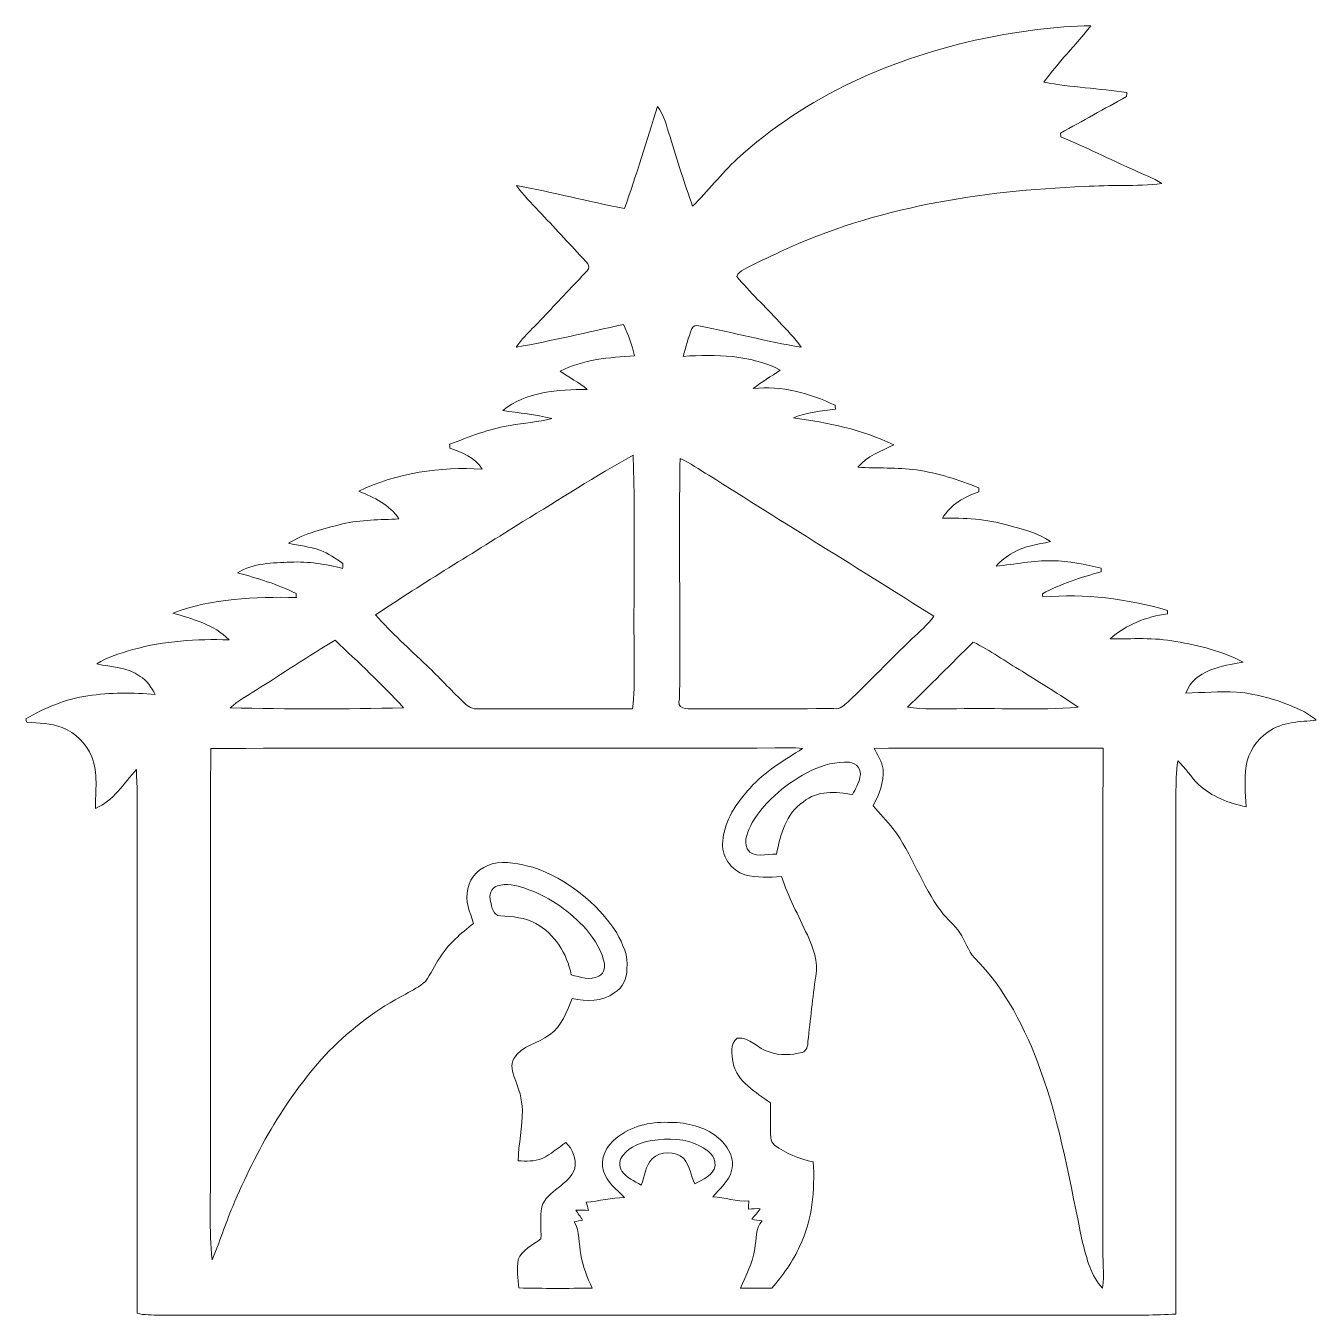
# Model space of a CAD drawing. Header units: centimetres. Extents: x -16.2 to 16.2, y -16.2 to 16.2.
import ezdxf

# ---------------------------------------------------------------- set-up
doc = ezdxf.new("R2010")
doc.units = ezdxf.units.CM
doc.header["$MEASUREMENT"] = 0
doc.layers.add('Layer 1', color=7, linetype='Continuous')

msp = doc.modelspace()

# ---------------------------------------------------------------- linework, layer by layer
at = {"layer": 'Layer 1', "color": 251, "lineweight": 9}
for points, knots in [([(7.83961, 15.85101), (8.72331, 16.02493), (9.62149, 16.15934), (10.52319, 16.16604), (10.52319, 16.16604), (10.14395, 15.6838), (9.70016, 15.2527), (9.34844, 14.74893), (9.34844, 14.74893), (10.03529, 14.62934), (10.73309, 14.59018), (11.42312, 14.49282), (11.42312, 14.49282), (11.42207, 14.46742), (11.41995, 14.41662), (11.41889, 14.39122), (11.41889, 14.39122), (10.86503, 14.08677), (10.31082, 13.78268), (9.76188, 13.47047), (9.76188, 13.47047), (9.76472, 13.4486), (9.77036, 13.40485), (9.77318, 13.38298), (9.77318, 13.38298), (10.38843, 13.12228), (10.9878, 12.82418), (11.5981, 12.55113), (11.5981, 12.55113), (11.83164, 12.43648), (12.08388, 12.35851), (12.30119, 12.21282), (12.30119, 12.21282), (11.65878, 12.12815), (11.00861, 12.18424), (10.36373, 12.1345), (10.36373, 12.1345), (7.76129, 12.0329), (5.12533, 11.61556), (2.74832, 10.50608), (2.74832, 10.50608), (2.43787, 10.35862), (2.1232, 10.22033), (1.82333, 10.0517), (1.82333, 10.0517), (1.75348, 10.01113), (1.66282, 9.96809), (1.64695, 9.87884), (1.64695, 9.87884), (1.98173, 9.48337), (2.3585, 9.12495), (2.70881, 8.74325), (2.70881, 8.74325), (2.89684, 8.53511), (3.10992, 8.34602), (3.26126, 8.10754), (3.26126, 8.10754), (2.40048, 8.24936), (1.55522, 8.47302), (0.70044, 8.64482), (0.70044, 8.64482), (0.63377, 8.65787), (0.5491, 8.64447), (0.52405, 8.57144), (0.52405, 8.57144), (0.43762, 8.34461), (0.36672, 8.11213), (0.30568, 7.87718), (0.30568, 7.87718), (1.12801, 7.92974), (1.98385, 7.92198), (2.73456, 7.53357), (2.73456, 7.53357), (2.51407, 7.3727), (2.27172, 7.24394), (2.06217, 7.06755), (2.06217, 7.06755), (2.77619, 7.15857), (3.47398, 6.95008), (4.11286, 6.65198), (4.11286, 6.65198), (4.11498, 6.62728), (4.11851, 6.57825), (4.12062, 6.55391), (4.12062, 6.55391), (3.76573, 6.50311), (3.40025, 6.47806), (3.06688, 6.33589), (3.06688, 6.33589), (3.9266, 6.20995), (4.80078, 6.0512), (5.58324, 5.65468), (5.58324, 5.65468), (5.26609, 5.50087), (4.91473, 5.37422), (4.68083, 5.09693), (4.68083, 5.09693), (5.17155, 5.0666), (5.66614, 5.09411), (6.15474, 5.02885), (6.15474, 5.02885), (6.69343, 4.94947), (7.21202, 4.77626), (7.71825, 4.58047), (7.71825, 4.58047), (7.71755, 4.55542), (7.71613, 4.50533), (7.71508, 4.47993), (7.71508, 4.47993), (7.3556, 4.35681), (7.00176, 4.15467), (6.80315, 3.81917), (6.80315, 3.81917), (7.35454, 3.83223), (7.91087, 3.7966), (8.44356, 3.64525), (8.44356, 3.64525), (8.80587, 3.53625), (9.19745, 3.45722), (9.51036, 3.23109), (9.51036, 3.23109), (9.19251, 3.15701), (8.8549, 3.1242), (8.56915, 2.95416), (8.56915, 2.95416), (8.41569, 2.85962), (8.26788, 2.75343), (8.14617, 2.61938), (8.14617, 2.61938), (8.61607, 2.65395), (9.07821, 2.77178), (9.5527, 2.74673), (9.5527, 2.74673), (9.9718, 2.75696), (10.37961, 2.65501), (10.7853, 2.56399), (10.7853, 2.56399), (10.7846, 2.54106), (10.78318, 2.4959), (10.78283, 2.47333), (10.78283, 2.47333), (10.27554, 2.3368), (9.77211, 2.17452), (9.30857, 1.9244), (9.30857, 1.9244), (9.31175, 1.90465), (9.31845, 1.86478), (9.32163, 1.84503), (9.32163, 1.84503), (10.37467, 1.92617), (11.43194, 1.80517), (12.443, 1.50601), (12.443, 1.50601), (12.44265, 1.48484), (12.4423, 1.44286), (12.44195, 1.4217), (12.44195, 1.4217), (11.91631, 1.34902), (11.40513, 1.15041), (11.00649, 0.79164), (11.00649, 0.79164), (11.55506, 0.79058), (12.10928, 0.8315), (12.6522, 0.72814), (12.6522, 0.72814), (13.23111, 0.6223), (13.81707, 0.48895), (14.34095, 0.21167), (14.34095, 0.21167), (13.82131, 0.11218), (13.11011, 0.01588), (12.90655, -0.5648), (12.90655, -0.5648), (13.32848, -0.55845), (13.75005, -0.51893), (14.17267, -0.5401), (14.17267, -0.5401), (14.72759, -0.58984), (15.26558, -0.75635), (15.77182, -0.9846), (15.77182, -0.9846), (15.91575, -1.05233), (16.04769, -1.1437), (16.17081, -1.2446), (16.17081, -1.2446), (15.76405, -1.29152), (15.30791, -1.28129), (14.96537, -1.54234), (14.96537, -1.54234), (14.6708, -1.73178), (14.47959, -2.05352), (14.41292, -2.3936), (14.41292, -2.3936), (14.36776, -2.73261), (14.39245, -3.07552), (14.41221, -3.41595), (14.41221, -3.41595), (13.97935, -3.3281), (13.5532, -3.16406), (13.22476, -2.86032), (13.22476, -2.86032), (13.03638, -2.673), (12.89844, -2.44087), (12.69912, -2.26448), (12.69912, -2.26448), (12.63315, -2.8261), (12.65855, -3.39266), (12.65608, -3.95711), (12.65608, -3.95711), (12.65679, -8.01723), (12.65785, -12.07735), (12.65573, -16.13746), (12.65573, -16.13746), (12.3975, -16.15299), (12.13891, -16.1611), (11.88068, -16.16357), (11.88068, -16.16357), (3.64931, -16.16428), (-4.58241, -16.15969), (-12.81413, -16.16604), (-12.81413, -16.16604), (-13.00428, -16.15934), (-13.19725, -16.1671), (-13.38316, -16.11947), (-13.38316, -16.11947), (-13.37081, -11.9948), (-13.38316, -7.87012), (-13.37681, -3.74544), (-13.37681, -3.74544), (-13.3754, -3.32281), (-13.37681, -2.90054), (-13.40009, -2.47897), (-13.40009, -2.47897), (-13.71266, -2.83386), (-13.97336, -3.26848), (-14.42774, -3.45934), (-14.42774, -3.45934), (-14.43091, -3.02754), (-14.34977, -2.57563), (-14.51628, -2.16394), (-14.51628, -2.16394), (-14.65951, -1.83797), (-14.92057, -1.55434), (-15.26029, -1.43228), (-15.26029, -1.43228), (-15.54181, -1.31445), (-15.84767, -1.31833), (-16.14612, -1.29681), (-16.14612, -1.29681), (-16.15247, -1.27494), (-16.16446, -1.23049), (-16.17081, -1.20862), (-16.17081, -1.20862), (-15.68609, -0.93803), (-15.16822, -0.71261), (-14.614, -0.63606), (-14.614, -0.63606), (-14.05661, -0.54645), (-13.48829, -0.56162), (-12.92667, -0.59902), (-12.92667, -0.59902), (-13.02368, -0.42686), (-13.13057, -0.24765), (-13.30767, -0.14711), (-13.30767, -0.14711), (-13.61705, 0.08502), (-14.02663, 0.08396), (-14.38999, 0.16334), (-14.38999, 0.16334), (-14.12082, 0.35031), (-13.79591, 0.42969), (-13.48688, 0.52317), (-13.48688, 0.52317), (-12.70336, 0.74683), (-11.88703, 0.78881), (-11.0767, 0.76906), (-11.0767, 0.76906), (-11.45594, 1.15711), (-11.99004, 1.28517), (-12.48746, 1.4411), (-12.48746, 1.4411), (-11.50215, 1.80587), (-10.42971, 1.85279), (-9.39007, 1.82951), (-9.39007, 1.82951), (-9.39182, 1.85455), (-9.39501, 1.90465), (-9.39677, 1.9297), (-9.39677, 1.9297), (-9.86279, 2.16465), (-10.36338, 2.31105), (-10.86398, 2.44969), (-10.86398, 2.44969), (-10.47379, 2.69946), (-9.97921, 2.69699), (-9.53329, 2.71533), (-9.53329, 2.71533), (-9.09161, 2.7425), (-8.657, 2.65924), (-8.22943, 2.56117), (-8.22943, 2.56117), (-8.22837, 2.59115), (-8.22626, 2.65183), (-8.2252, 2.68182), (-8.2252, 2.68182), (-8.40723, 2.80776), (-8.59068, 2.93794), (-8.7974, 3.01978), (-8.7974, 3.01978), (-9.05351, 3.1055), (-9.3241, 3.13267), (-9.58692, 3.18911), (-9.58692, 3.18911), (-9.17558, 3.44135), (-8.69863, 3.562), (-8.23331, 3.67312), (-8.23331, 3.67312), (-7.77011, 3.78425), (-7.29245, 3.77719), (-6.82008, 3.80118), (-6.82008, 3.80118), (-7.04551, 4.16454), (-7.4505, 4.33247), (-7.82515, 4.4958), (-7.82515, 4.4958), (-6.86947, 4.95759), (-5.78574, 5.11316), (-4.73234, 5.04896), (-4.73234, 5.04896), (-4.90203, 5.34), (-5.24457, 5.46382), (-5.54162, 5.57707), (-5.54162, 5.57707), (-5.54303, 5.60105), (-5.54585, 5.64939), (-5.54761, 5.67337), (-5.54761, 5.67337), (-5.05301, 5.85894), (-4.55984, 6.06108), (-4.0349, 6.14257), (-4.0349, 6.14257), (-3.68918, 6.21842), (-3.33005, 6.21947), (-2.98998, 6.32213), (-2.98998, 6.32213), (-3.39426, 6.41668), (-3.80771, 6.46113), (-4.21799, 6.51969), (-4.21799, 6.51969), (-3.62815, 6.98924), (-2.82488, 7.05062), (-2.09814, 7.0478), (-2.09814, 7.0478), (-2.31334, 7.21537), (-2.54935, 7.3533), (-2.77725, 7.50182), (-2.77725, 7.50182), (-2.20539, 7.80345), (-1.54746, 7.85001), (-0.91493, 7.89023), (-0.91493, 7.89023), (-0.9749, 8.16152), (-1.06345, 8.42822), (-1.19327, 8.67445), (-1.19327, 8.67445), (-2.08791, 8.48431), (-2.97692, 8.26523), (-3.87756, 8.10683), (-3.87756, 8.10683), (-3.67331, 8.40987), (-3.3872, 8.64517), (-3.14449, 8.91575), (-3.14449, 8.91575), (-2.803, 9.29146), (-2.44528, 9.65235), (-2.10132, 10.02524), (-2.10132, 10.02524), (-1.98349, 10.14307), (-2.14365, 10.25525), (-2.21562, 10.34486), (-2.21562, 10.34486), (-2.57863, 10.73432), (-2.94129, 11.1245), (-3.30536, 11.51326), (-3.30536, 11.51326), (-3.5015, 11.72351), (-3.70999, 11.9253), (-3.87368, 12.16307), (-3.87368, 12.16307), (-2.96634, 11.9955), (-2.07345, 11.75562), (-1.1661, 11.58769), (-1.1661, 11.58769), (-0.86801, 12.43154), (-0.60378, 13.28702), (-0.33919, 14.1418), (-0.33919, 14.1418), (-0.15963, 13.92626), (-0.11518, 13.63486), (-0.02381, 13.37769), (-0.02381, 13.37769), (0.15434, 12.79596), (0.3399, 12.2167), (0.54028, 11.64237), (0.54028, 11.64237), (0.92975, 12.02126), (1.25536, 12.46082), (1.65894, 12.8263), (1.65894, 12.8263), (3.37132, 14.4085), (5.57689, 15.37194), (7.83961, 15.85101), (7.83961, 15.85101), (7.83961, 15.85101), (7.83961, 15.85101), (7.83961, 15.85101)], [0, 0, 0, 0, 0.00952381, 0.00952381, 0.00952381, 0.00952381, 0.01904762, 0.01904762, 0.01904762, 0.01904762, 0.02857143, 0.02857143, 0.02857143, 0.02857143, 0.03809524, 0.03809524, 0.03809524, 0.03809524, 0.04761905, 0.04761905, 0.04761905, 0.04761905, 0.05714286, 0.05714286, 0.05714286, 0.05714286, 0.06666667, 0.06666667, 0.06666667, 0.06666667, 0.07619048, 0.07619048, 0.07619048, 0.07619048, 0.08571429, 0.08571429, 0.08571429, 0.08571429, 0.0952381, 0.0952381, 0.0952381, 0.0952381, 0.1047619, 0.1047619, 0.1047619, 0.1047619, 0.11428571, 0.11428571, 0.11428571, 0.11428571, 0.12380952, 0.12380952, 0.12380952, 0.12380952, 0.13333333, 0.13333333, 0.13333333, 0.13333333, 0.14285714, 0.14285714, 0.14285714, 0.14285714, 0.15238095, 0.15238095, 0.15238095, 0.15238095, 0.16190476, 0.16190476, 0.16190476, 0.16190476, 0.17142857, 0.17142857, 0.17142857, 0.17142857, 0.18095238, 0.18095238, 0.18095238, 0.18095238, 0.19047619, 0.19047619, 0.19047619, 0.19047619, 0.2, 0.2, 0.2, 0.2, 0.20952381, 0.20952381, 0.20952381, 0.20952381, 0.21904762, 0.21904762, 0.21904762, 0.21904762, 0.22857143, 0.22857143, 0.22857143, 0.22857143, 0.23809524, 0.23809524, 0.23809524, 0.23809524, 0.24761905, 0.24761905, 0.24761905, 0.24761905, 0.25714286, 0.25714286, 0.25714286, 0.25714286, 0.26666667, 0.26666667, 0.26666667, 0.26666667, 0.27619048, 0.27619048, 0.27619048, 0.27619048, 0.28571429, 0.28571429, 0.28571429, 0.28571429, 0.2952381, 0.2952381, 0.2952381, 0.2952381, 0.3047619, 0.3047619, 0.3047619, 0.3047619, 0.31428571, 0.31428571, 0.31428571, 0.31428571, 0.32380952, 0.32380952, 0.32380952, 0.32380952, 0.33333333, 0.33333333, 0.33333333, 0.33333333, 0.34285714, 0.34285714, 0.34285714, 0.34285714, 0.35238095, 0.35238095, 0.35238095, 0.35238095, 0.36190476, 0.36190476, 0.36190476, 0.36190476, 0.37142857, 0.37142857, 0.37142857, 0.37142857, 0.38095238, 0.38095238, 0.38095238, 0.38095238, 0.39047619, 0.39047619, 0.39047619, 0.39047619, 0.4, 0.4, 0.4, 0.4, 0.40952381, 0.40952381, 0.40952381, 0.40952381, 0.41904762, 0.41904762, 0.41904762, 0.41904762, 0.42857143, 0.42857143, 0.42857143, 0.42857143, 0.43809524, 0.43809524, 0.43809524, 0.43809524, 0.44761905, 0.44761905, 0.44761905, 0.44761905, 0.45714286, 0.45714286, 0.45714286, 0.45714286, 0.46666667, 0.46666667, 0.46666667, 0.46666667, 0.47619048, 0.47619048, 0.47619048, 0.47619048, 0.48571429, 0.48571429, 0.48571429, 0.48571429, 0.4952381, 0.4952381, 0.4952381, 0.4952381, 0.5047619, 0.5047619, 0.5047619, 0.5047619, 0.51428571, 0.51428571, 0.51428571, 0.51428571, 0.52380952, 0.52380952, 0.52380952, 0.52380952, 0.53333333, 0.53333333, 0.53333333, 0.53333333, 0.54285714, 0.54285714, 0.54285714, 0.54285714, 0.55238095, 0.55238095, 0.55238095, 0.55238095, 0.56190476, 0.56190476, 0.56190476, 0.56190476, 0.57142857, 0.57142857, 0.57142857, 0.57142857, 0.58095238, 0.58095238, 0.58095238, 0.58095238, 0.59047619, 0.59047619, 0.59047619, 0.59047619, 0.6, 0.6, 0.6, 0.6, 0.60952381, 0.60952381, 0.60952381, 0.60952381, 0.61904762, 0.61904762, 0.61904762, 0.61904762, 0.62857143, 0.62857143, 0.62857143, 0.62857143, 0.63809524, 0.63809524, 0.63809524, 0.63809524, 0.64761905, 0.64761905, 0.64761905, 0.64761905, 0.65714286, 0.65714286, 0.65714286, 0.65714286, 0.66666667, 0.66666667, 0.66666667, 0.66666667, 0.67619048, 0.67619048, 0.67619048, 0.67619048, 0.68571429, 0.68571429, 0.68571429, 0.68571429, 0.6952381, 0.6952381, 0.6952381, 0.6952381, 0.7047619, 0.7047619, 0.7047619, 0.7047619, 0.71428571, 0.71428571, 0.71428571, 0.71428571, 0.72380952, 0.72380952, 0.72380952, 0.72380952, 0.73333333, 0.73333333, 0.73333333, 0.73333333, 0.74285714, 0.74285714, 0.74285714, 0.74285714, 0.75238095, 0.75238095, 0.75238095, 0.75238095, 0.76190476, 0.76190476, 0.76190476, 0.76190476, 0.77142857, 0.77142857, 0.77142857, 0.77142857, 0.78095238, 0.78095238, 0.78095238, 0.78095238, 0.79047619, 0.79047619, 0.79047619, 0.79047619, 0.8, 0.8, 0.8, 0.8, 0.80952381, 0.80952381, 0.80952381, 0.80952381, 0.81904762, 0.81904762, 0.81904762, 0.81904762, 0.82857143, 0.82857143, 0.82857143, 0.82857143, 0.83809524, 0.83809524, 0.83809524, 0.83809524, 0.84761905, 0.84761905, 0.84761905, 0.84761905, 0.85714286, 0.85714286, 0.85714286, 0.85714286, 0.86666667, 0.86666667, 0.86666667, 0.86666667, 0.87619048, 0.87619048, 0.87619048, 0.87619048, 0.88571429, 0.88571429, 0.88571429, 0.88571429, 0.8952381, 0.8952381, 0.8952381, 0.8952381, 0.9047619, 0.9047619, 0.9047619, 0.9047619, 0.91428571, 0.91428571, 0.91428571, 0.91428571, 0.92380952, 0.92380952, 0.92380952, 0.92380952, 0.93333333, 0.93333333, 0.93333333, 0.93333333, 0.94285714, 0.94285714, 0.94285714, 0.94285714, 0.95238095, 0.95238095, 0.95238095, 0.95238095, 0.96190476, 0.96190476, 0.96190476, 0.96190476, 0.97142857, 0.97142857, 0.97142857, 0.97142857, 0.98095238, 0.98095238, 0.98095238, 0.98095238, 1, 1, 1, 1]), ([(-3.71352, 3.73345), (-4.94295, 2.95381), (-6.1932, 2.20522), (-7.40428, 1.3963), (-7.40428, 1.3963), (-7.00635, 0.94368), (-6.55762, 0.5394), (-6.12088, 0.12524), (-6.12088, 0.12524), (-5.81467, -0.16827), (-5.52645, -0.48013), (-5.22094, -0.7747), (-5.22094, -0.7747), (-5.12499, -0.86254), (-5.02127, -0.97261), (-4.87839, -0.96026), (-4.87839, -0.96026), (-3.57523, -0.96379), (-2.27171, -0.95073), (-0.9682, -0.96343), (-0.9682, -0.96343), (-0.90752, -0.62477), (-0.92868, -0.27728), (-0.92092, 0.06456), (-0.92092, 0.06456), (-0.9435, 1.84256), (-0.89623, 3.62162), (-0.94562, 5.39927), (-0.94562, 5.39927), (-1.88859, 4.87927), (-2.79029, 4.28802), (-3.71352, 3.73345), (-3.71352, 3.73345), (-3.71352, 3.73345), (-3.71352, 3.73345), (-3.71352, 3.73345)], [0, 0, 0, 0, 0.1, 0.1, 0.1, 0.1, 0.2, 0.2, 0.2, 0.2, 0.3, 0.3, 0.3, 0.3, 0.4, 0.4, 0.4, 0.4, 0.5, 0.5, 0.5, 0.5, 0.6, 0.6, 0.6, 0.6, 0.7, 0.7, 0.7, 0.7, 0.8, 0.8, 0.8, 0.8, 1, 1, 1, 1]), ([(0.22843, 5.31672), (0.19033, 3.30835), (0.24113, 1.29752), (0.2129, -0.7112), (0.2129, -0.7112), (0.11695, -0.95109), (0.41293, -0.98072), (0.5551, -0.96061), (0.5551, -0.96061), (1.73126, -0.9525), (2.90813, -0.9712), (4.08429, -0.95179), (4.08429, -0.95179), (4.23951, -0.99448), (4.33335, -0.86289), (4.43883, -0.78422), (4.43883, -0.78422), (4.98387, -0.27128), (5.49469, 0.27693), (6.03973, 0.79022), (6.03973, 0.79022), (6.23023, 0.97155), (6.42603, 1.14935), (6.5876, 1.3582), (6.5876, 1.3582), (4.71223, 2.54706), (2.82064, 3.70981), (0.94421, 4.89656), (0.94421, 4.89656), (0.70715, 5.03908), (0.48066, 5.20171), (0.22843, 5.31672), (0.22843, 5.31672), (0.22843, 5.31672), (0.22843, 5.31672), (0.22843, 5.31672)], [0, 0, 0, 0, 0.1, 0.1, 0.1, 0.1, 0.2, 0.2, 0.2, 0.2, 0.3, 0.3, 0.3, 0.3, 0.4, 0.4, 0.4, 0.4, 0.5, 0.5, 0.5, 0.5, 0.6, 0.6, 0.6, 0.6, 0.7, 0.7, 0.7, 0.7, 0.8, 0.8, 0.8, 0.8, 1, 1, 1, 1]), ([(-10.41348, -0.50024), (-10.6262, -0.64241), (-10.85974, -0.75953), (-11.04566, -0.93839), (-11.04566, -0.93839), (-9.59997, -0.96943), (-8.15147, -0.97649), (-6.70614, -0.93451), (-6.70614, -0.93451), (-7.24306, -0.33902), (-7.83503, 0.2032), (-8.41464, 0.75671), (-8.41464, 0.75671), (-9.09691, 0.36407), (-9.74461, -0.08572), (-10.41348, -0.50024), (-10.41348, -0.50024), (-10.41348, -0.50024), (-10.41348, -0.50024), (-10.41348, -0.50024)], [0, 0, 0, 0, 0.16666667, 0.16666667, 0.16666667, 0.16666667, 0.33333333, 0.33333333, 0.33333333, 0.33333333, 0.5, 0.5, 0.5, 0.5, 0.66666667, 0.66666667, 0.66666667, 0.66666667, 1, 1, 1, 1]), ([(5.92544, -0.91828), (6.32972, -0.99025), (6.74458, -0.95073), (7.15345, -0.96097), (7.15345, -0.96097), (8.17016, -0.93662), (9.18933, -1.00224), (10.20428, -0.92181), (10.20428, -0.92181), (9.74778, -0.60254), (9.26765, -0.31926), (8.7981, -0.02011), (8.7981, -0.02011), (8.39241, 0.22648), (8.00047, 0.49707), (7.57749, 0.71402), (7.57749, 0.71402), (7.02681, 0.17004), (6.48318, -0.3817), (5.92544, -0.91828), (5.92544, -0.91828), (5.92544, -0.91828), (5.92544, -0.91828), (5.92544, -0.91828)], [0, 0, 0, 0, 0.14285714, 0.14285714, 0.14285714, 0.14285714, 0.28571429, 0.28571429, 0.28571429, 0.28571429, 0.42857143, 0.42857143, 0.42857143, 0.42857143, 0.57142857, 0.57142857, 0.57142857, 0.57142857, 0.71428571, 0.71428571, 0.71428571, 0.71428571, 1, 1, 1, 1]), ([(2.60262, -1.94275), (-2.10978, -1.95827), (-6.8222, -1.92899), (-11.53461, -1.95756), (-11.53461, -1.95756), (-11.55859, -5.85752), (-11.53284, -9.75818), (-11.54731, -13.6585), (-11.54731, -13.6585), (-11.54801, -14.03068), (-11.55083, -14.40533), (-11.49686, -14.77504), (-11.49686, -14.77504), (-11.31729, -14.33406), (-11.17336, -13.87933), (-10.98498, -13.44189), (-10.98498, -13.44189), (-10.39055, -12.02725), (-9.62573, -10.66482), (-8.56986, -9.54123), (-8.56986, -9.54123), (-8.00365, -8.97537), (-7.36019, -8.48113), (-6.64793, -8.11283), (-6.64793, -8.11283), (-6.47859, -8.01581), (-6.29833, -7.93009), (-6.15474, -7.79568), (-6.15474, -7.79568), (-6.01258, -7.61224), (-5.92756, -7.39175), (-5.79244, -7.20301), (-5.79244, -7.20301), (-5.58148, -6.85447), (-5.26292, -6.59271), (-4.94753, -6.34259), (-4.94753, -6.34259), (-5.0382, -6.06213), (-5.17684, -5.77321), (-5.08794, -5.47335), (-5.08794, -5.47335), (-5.04738, -5.15796), (-4.76939, -4.93712), (-4.48187, -4.84893), (-4.48187, -4.84893), (-4.14109, -4.76497), (-3.79113, -4.85493), (-3.45917, -4.93571), (-3.45917, -4.93571), (-2.60579, -5.2324), (-1.8519, -5.81907), (-1.36119, -6.5793), (-1.36119, -6.5793), (-1.21302, -6.85553), (-1.06168, -7.16068), (-1.10296, -7.48453), (-1.10296, -7.48453), (-1.09661, -7.71913), (-1.21443, -7.96219), (-1.42117, -8.08108), (-1.42117, -8.08108), (-1.71785, -8.31638), (-2.12354, -8.29451), (-2.4742, -8.22854), (-2.4742, -8.22854), (-2.6192, -8.55451), (-2.7328, -8.93022), (-3.04854, -9.13553), (-3.04854, -9.13553), (-3.32794, -9.35919), (-3.74774, -9.39941), (-3.93577, -9.73102), (-3.93577, -9.73102), (-4.03067, -9.88483), (-3.97493, -10.07321), (-3.91602, -10.23091), (-3.91602, -10.23091), (-3.81406, -10.48385), (-3.73046, -10.74878), (-3.72587, -11.0243), (-3.72587, -11.0243), (-3.72093, -11.44975), (-3.82006, -11.86815), (-3.83241, -12.29289), (-3.83241, -12.29289), (-3.63097, -12.3063), (-3.42001, -12.31371), (-3.22916, -12.23715), (-3.22916, -12.23715), (-3.01291, -12.13203), (-2.82981, -11.97398), (-2.63543, -11.83534), (-2.63543, -11.83534), (-2.46115, -12.00115), (-2.3726, -12.2488), (-2.41247, -12.48833), (-2.41247, -12.48833), (-2.55182, -12.91484), (-3.10216, -13.02702), (-3.24115, -13.45247), (-3.24115, -13.45247), (-3.27925, -13.7167), (-3.25103, -13.98728), (-3.25985, -14.25434), (-3.25985, -14.25434), (-3.46764, -14.40603), (-3.72622, -14.52633), (-3.83241, -14.77363), (-3.83241, -14.77363), (-3.86451, -15.00822), (-3.8377, -15.24847), (-3.81089, -15.48377), (-3.81089, -15.48377), (-3.19988, -15.49823), (-2.5885, -15.4947), (-1.97714, -15.48941), (-1.97714, -15.48941), (-2.09638, -15.21777), (-2.21491, -14.9412), (-2.26077, -14.64627), (-2.26077, -14.64627), (-2.31545, -14.37287), (-2.27912, -14.07336), (-2.42552, -13.82606), (-2.42552, -13.82606), (-2.37296, -13.81478), (-2.26748, -13.79255), (-2.21491, -13.78161), (-2.21491, -13.78161), (-2.27206, -13.69695), (-2.33239, -13.61475), (-2.38813, -13.52973), (-2.38813, -13.52973), (-2.28159, -13.53008), (-2.17293, -13.53573), (-2.06533, -13.53785), (-2.06533, -13.53785), (-2.08509, -13.46976), (-2.1059, -13.40238), (-2.12601, -13.33535), (-2.12601, -13.33535), (-1.80393, -13.30113), (-1.48748, -13.22705), (-1.16258, -13.21364), (-1.16258, -13.21364), (-1.36508, -13.01926), (-1.60743, -12.83405), (-1.69104, -12.5536), (-1.69104, -12.5536), (-1.78735, -12.2488), (-1.62083, -11.91154), (-1.37284, -11.73021), (-1.37284, -11.73021), (-1.01476, -11.43106), (-0.5371, -11.31535), (-0.07814, -11.33087), (-0.07814, -11.33087), (0.32932, -11.32522), (0.74842, -11.41589), (1.09132, -11.64343), (1.09132, -11.64343), (1.36543, -11.84169), (1.6152, -12.17965), (1.51853, -12.53596), (1.51853, -12.53596), (1.45645, -12.81712), (1.21691, -12.98716), (1.04511, -13.19812), (1.04511, -13.19812), (1.35273, -13.19918), (1.64201, -13.33817), (1.95139, -13.30007), (1.95139, -13.30007), (1.94645, -13.36745), (1.94222, -13.43554), (1.93869, -13.50433), (1.93869, -13.50433), (2.04135, -13.5061), (2.12955, -13.48599), (2.2382, -13.49833), (2.2382, -13.49833), (2.16906, -13.58865), (2.09321, -13.67331), (2.0223, -13.76186), (2.0223, -13.76186), (2.10873, -13.77526), (2.19552, -13.78726), (2.2823, -13.79996), (2.2823, -13.79996), (2.11155, -13.99328), (2.14895, -14.2628), (2.09744, -14.49987), (2.09744, -14.49987), (2.04735, -14.85159), (1.88578, -15.1698), (1.73937, -15.48871), (1.73937, -15.48871), (2.00255, -15.49118), (2.26572, -15.49188), (2.52924, -15.49259), (2.52924, -15.49259), (2.80088, -15.16486), (3.05594, -14.81878), (3.23233, -14.42896), (3.23233, -14.42896), (3.54313, -13.77526), (3.60486, -13.03408), (3.56676, -12.32006), (3.56676, -12.32006), (3.21575, -12.25691), (2.88132, -12.11227), (2.5938, -11.90202), (2.5938, -11.90202), (2.53877, -11.85721), (2.50455, -11.78913), (2.50208, -11.71892), (2.50208, -11.71892), (2.4862, -11.42577), (2.4922, -11.13261), (2.4915, -10.84015), (2.4915, -10.84015), (2.12567, -10.5731), (1.65894, -10.31875), (1.55487, -9.83721), (1.55487, -9.83721), (1.52559, -9.63683), (1.46385, -9.35708), (1.66, -9.21843), (1.66, -9.21843), (1.98067, -9.18492), (2.17082, -9.49607), (2.46363, -9.56098), (2.46363, -9.56098), (2.72362, -9.66787), (3.01784, -9.64283), (3.28525, -9.57756), (3.28525, -9.57756), (3.40307, -9.54863), (3.43165, -9.40329), (3.43235, -9.30169), (3.43235, -9.30169), (3.49303, -8.75453), (3.55477, -8.20773), (3.62744, -7.66233), (3.62744, -7.66233), (3.69694, -7.3025), (3.55865, -6.95572), (3.41719, -6.63257), (3.41719, -6.63257), (3.19141, -6.1475), (2.94235, -5.67231), (2.76666, -5.16537), (2.76666, -5.16537), (2.46222, -5.18548), (2.15036, -5.20453), (1.85156, -5.12762), (1.85156, -5.12762), (1.51183, -5.00838), (1.23384, -4.64714), (1.30299, -4.27602), (1.30299, -4.27602), (1.32698, -3.7599), (1.64836, -3.31752), (1.98138, -2.9471), (1.98138, -2.9471), (2.34862, -2.52906), (2.83792, -2.25813), (3.29583, -1.95509), (3.29583, -1.95509), (3.06582, -1.9237), (2.83298, -1.94486), (2.60262, -1.94275), (2.60262, -1.94275), (2.60262, -1.94275), (2.60262, -1.94275), (2.60262, -1.94275)], [0, 0, 0, 0, 0.01428571, 0.01428571, 0.01428571, 0.01428571, 0.02857143, 0.02857143, 0.02857143, 0.02857143, 0.04285714, 0.04285714, 0.04285714, 0.04285714, 0.05714286, 0.05714286, 0.05714286, 0.05714286, 0.07142857, 0.07142857, 0.07142857, 0.07142857, 0.08571429, 0.08571429, 0.08571429, 0.08571429, 0.1, 0.1, 0.1, 0.1, 0.11428571, 0.11428571, 0.11428571, 0.11428571, 0.12857143, 0.12857143, 0.12857143, 0.12857143, 0.14285714, 0.14285714, 0.14285714, 0.14285714, 0.15714286, 0.15714286, 0.15714286, 0.15714286, 0.17142857, 0.17142857, 0.17142857, 0.17142857, 0.18571429, 0.18571429, 0.18571429, 0.18571429, 0.2, 0.2, 0.2, 0.2, 0.21428571, 0.21428571, 0.21428571, 0.21428571, 0.22857143, 0.22857143, 0.22857143, 0.22857143, 0.24285714, 0.24285714, 0.24285714, 0.24285714, 0.25714286, 0.25714286, 0.25714286, 0.25714286, 0.27142857, 0.27142857, 0.27142857, 0.27142857, 0.28571429, 0.28571429, 0.28571429, 0.28571429, 0.3, 0.3, 0.3, 0.3, 0.31428571, 0.31428571, 0.31428571, 0.31428571, 0.32857143, 0.32857143, 0.32857143, 0.32857143, 0.34285714, 0.34285714, 0.34285714, 0.34285714, 0.35714286, 0.35714286, 0.35714286, 0.35714286, 0.37142857, 0.37142857, 0.37142857, 0.37142857, 0.38571429, 0.38571429, 0.38571429, 0.38571429, 0.4, 0.4, 0.4, 0.4, 0.41428571, 0.41428571, 0.41428571, 0.41428571, 0.42857143, 0.42857143, 0.42857143, 0.42857143, 0.44285714, 0.44285714, 0.44285714, 0.44285714, 0.45714286, 0.45714286, 0.45714286, 0.45714286, 0.47142857, 0.47142857, 0.47142857, 0.47142857, 0.48571429, 0.48571429, 0.48571429, 0.48571429, 0.5, 0.5, 0.5, 0.5, 0.51428571, 0.51428571, 0.51428571, 0.51428571, 0.52857143, 0.52857143, 0.52857143, 0.52857143, 0.54285714, 0.54285714, 0.54285714, 0.54285714, 0.55714286, 0.55714286, 0.55714286, 0.55714286, 0.57142857, 0.57142857, 0.57142857, 0.57142857, 0.58571429, 0.58571429, 0.58571429, 0.58571429, 0.6, 0.6, 0.6, 0.6, 0.61428571, 0.61428571, 0.61428571, 0.61428571, 0.62857143, 0.62857143, 0.62857143, 0.62857143, 0.64285714, 0.64285714, 0.64285714, 0.64285714, 0.65714286, 0.65714286, 0.65714286, 0.65714286, 0.67142857, 0.67142857, 0.67142857, 0.67142857, 0.68571429, 0.68571429, 0.68571429, 0.68571429, 0.7, 0.7, 0.7, 0.7, 0.71428571, 0.71428571, 0.71428571, 0.71428571, 0.72857143, 0.72857143, 0.72857143, 0.72857143, 0.74285714, 0.74285714, 0.74285714, 0.74285714, 0.75714286, 0.75714286, 0.75714286, 0.75714286, 0.77142857, 0.77142857, 0.77142857, 0.77142857, 0.78571429, 0.78571429, 0.78571429, 0.78571429, 0.8, 0.8, 0.8, 0.8, 0.81428571, 0.81428571, 0.81428571, 0.81428571, 0.82857143, 0.82857143, 0.82857143, 0.82857143, 0.84285714, 0.84285714, 0.84285714, 0.84285714, 0.85714286, 0.85714286, 0.85714286, 0.85714286, 0.87142857, 0.87142857, 0.87142857, 0.87142857, 0.88571429, 0.88571429, 0.88571429, 0.88571429, 0.9, 0.9, 0.9, 0.9, 0.91428571, 0.91428571, 0.91428571, 0.91428571, 0.92857143, 0.92857143, 0.92857143, 0.92857143, 0.94285714, 0.94285714, 0.94285714, 0.94285714, 0.95714286, 0.95714286, 0.95714286, 0.95714286, 0.97142857, 0.97142857, 0.97142857, 0.97142857, 1, 1, 1, 1]), ([(5.09217, -1.95262), (5.18213, -2.11949), (5.29044, -2.28494), (5.31513, -2.4772), (5.31513, -2.4772), (5.34159, -2.80282), (5.21953, -3.11503), (5.0636, -3.39407), (5.0636, -3.39407), (5.22835, -3.58387), (5.40085, -3.76731), (5.56207, -3.96099), (5.56207, -3.96099), (6.04397, -4.60551), (6.28668, -5.39221), (6.76893, -6.03708), (6.76893, -6.03708), (6.91321, -6.22864), (7.10336, -6.38104), (7.24024, -6.57966), (7.24024, -6.57966), (7.37817, -6.77933), (7.43779, -7.02768), (7.60572, -7.2076), (7.60572, -7.2076), (8.37936, -7.98406), (8.88453, -8.98137), (9.2546, -10.00231), (9.2546, -10.00231), (9.77001, -11.4046), (10.00249, -12.88591), (10.3154, -14.34112), (10.3154, -14.34112), (10.42088, -14.74364), (10.52001, -15.18073), (10.81705, -15.49082), (10.81705, -15.49082), (10.86573, -15.12923), (10.81035, -14.76234), (10.8234, -14.39933), (10.8234, -14.39933), (10.82622, -10.2489), (10.81176, -6.09847), (10.83116, -1.94839), (10.83116, -1.94839), (8.9184, -1.94733), (7.00529, -1.93922), (5.09217, -1.95262), (5.09217, -1.95262), (5.09217, -1.95262), (5.09217, -1.95262), (5.09217, -1.95262)], [0, 0, 0, 0, 0.07142857, 0.07142857, 0.07142857, 0.07142857, 0.14285714, 0.14285714, 0.14285714, 0.14285714, 0.21428571, 0.21428571, 0.21428571, 0.21428571, 0.28571429, 0.28571429, 0.28571429, 0.28571429, 0.35714286, 0.35714286, 0.35714286, 0.35714286, 0.42857143, 0.42857143, 0.42857143, 0.42857143, 0.5, 0.5, 0.5, 0.5, 0.57142857, 0.57142857, 0.57142857, 0.57142857, 0.64285714, 0.64285714, 0.64285714, 0.64285714, 0.71428571, 0.71428571, 0.71428571, 0.71428571, 0.78571429, 0.78571429, 0.78571429, 0.78571429, 0.85714286, 0.85714286, 0.85714286, 0.85714286, 1, 1, 1, 1]), ([(3.5142, -2.5079), (2.92435, -2.81023), (2.38108, -3.23991), (2.03641, -3.81423), (2.03641, -3.81423), (1.93446, -4.00826), (1.80817, -4.25767), (1.908, -4.47498), (1.908, -4.47498), (2.06322, -4.72616), (2.40365, -4.58611), (2.64354, -4.60516), (2.64354, -4.60516), (2.74938, -4.12185), (2.87073, -3.58422), (3.31735, -3.29635), (3.31735, -3.29635), (3.66272, -3.00496), (4.13368, -3.03001), (4.55031, -3.11256), (4.55031, -3.11256), (4.61804, -2.96898), (4.71047, -2.83139), (4.73305, -2.67194), (4.73305, -2.67194), (4.7969, -2.49555), (4.64203, -2.31669), (4.47234, -2.2994), (4.47234, -2.2994), (4.13967, -2.28071), (3.81371, -2.37031), (3.5142, -2.5079), (3.5142, -2.5079), (3.5142, -2.5079), (3.5142, -2.5079), (3.5142, -2.5079)], [0, 0, 0, 0, 0.1, 0.1, 0.1, 0.1, 0.2, 0.2, 0.2, 0.2, 0.3, 0.3, 0.3, 0.3, 0.4, 0.4, 0.4, 0.4, 0.5, 0.5, 0.5, 0.5, 0.6, 0.6, 0.6, 0.6, 0.7, 0.7, 0.7, 0.7, 0.8, 0.8, 0.8, 0.8, 1, 1, 1, 1]), ([(-4.34958, -5.39997), (-4.50833, -5.44865), (-4.57536, -5.64268), (-4.52068, -5.79226), (-4.52068, -5.79226), (-4.49633, -5.92843), (-4.45894, -6.15033), (-4.2769, -6.15244), (-4.2769, -6.15244), (-3.97246, -6.16867), (-3.66131, -6.19689), (-3.38756, -6.34541), (-3.38756, -6.34541), (-2.91166, -6.60294), (-2.60226, -7.1053), (-2.50066, -7.62882), (-2.50066, -7.62882), (-2.27559, -7.69232), (-2.03076, -7.77981), (-1.80569, -7.66304), (-1.80569, -7.66304), (-1.65858, -7.59354), (-1.63953, -7.39987), (-1.68927, -7.26158), (-1.68927, -7.26158), (-1.77323, -6.93349), (-1.98278, -6.64986), (-2.20433, -6.40009), (-2.20433, -6.40009), (-2.61814, -5.99122), (-3.10674, -5.6388), (-3.6666, -5.46276), (-3.6666, -5.46276), (-3.8825, -5.38833), (-4.12451, -5.33082), (-4.34958, -5.39997), (-4.34958, -5.39997), (-4.34958, -5.39997), (-4.34958, -5.39997), (-4.34958, -5.39997)], [0, 0, 0, 0, 0.09090909, 0.09090909, 0.09090909, 0.09090909, 0.18181818, 0.18181818, 0.18181818, 0.18181818, 0.27272727, 0.27272727, 0.27272727, 0.27272727, 0.36363636, 0.36363636, 0.36363636, 0.36363636, 0.45454545, 0.45454545, 0.45454545, 0.45454545, 0.54545455, 0.54545455, 0.54545455, 0.54545455, 0.63636364, 0.63636364, 0.63636364, 0.63636364, 0.72727273, 0.72727273, 0.72727273, 0.72727273, 0.81818182, 0.81818182, 0.81818182, 0.81818182, 1, 1, 1, 1]), ([(-0.47184, -11.78278), (-0.73924, -11.83499), (-1.02252, -11.92953), (-1.19821, -12.15037), (-1.19821, -12.15037), (-1.30439, -12.25444), (-1.30722, -12.43083), (-1.23172, -12.5543), (-1.23172, -12.5543), (-1.10895, -12.71517), (-0.92375, -12.80724), (-0.74983, -12.90355), (-0.74983, -12.90355), (-0.65246, -12.68518), (-0.6507, -12.41672), (-0.47007, -12.2435), (-0.47007, -12.2435), (-0.25982, -12.04665), (0.10672, -12.04313), (0.31944, -12.23786), (0.31944, -12.23786), (0.46832, -12.4206), (0.50218, -12.66296), (0.59532, -12.87462), (0.59532, -12.87462), (0.79181, -12.76526), (1.06416, -12.66719), (1.10473, -12.41284), (1.10473, -12.41284), (1.12166, -12.18459), (0.92234, -12.01667), (0.7329, -11.93165), (0.7329, -11.93165), (0.36883, -11.72457), (-0.06897, -11.73198), (-0.47184, -11.78278)], [0, 0, 0, 0, 0.1, 0.1, 0.1, 0.1, 0.2, 0.2, 0.2, 0.2, 0.3, 0.3, 0.3, 0.3, 0.4, 0.4, 0.4, 0.4, 0.5, 0.5, 0.5, 0.5, 0.6, 0.6, 0.6, 0.6, 0.7, 0.7, 0.7, 0.7, 0.8, 0.8, 0.8, 0.8, 1, 1, 1, 1])]:
    msp.add_open_spline(points, degree=3, knots=knots, dxfattribs=at)

doc.saveas('drawing.dxf')
